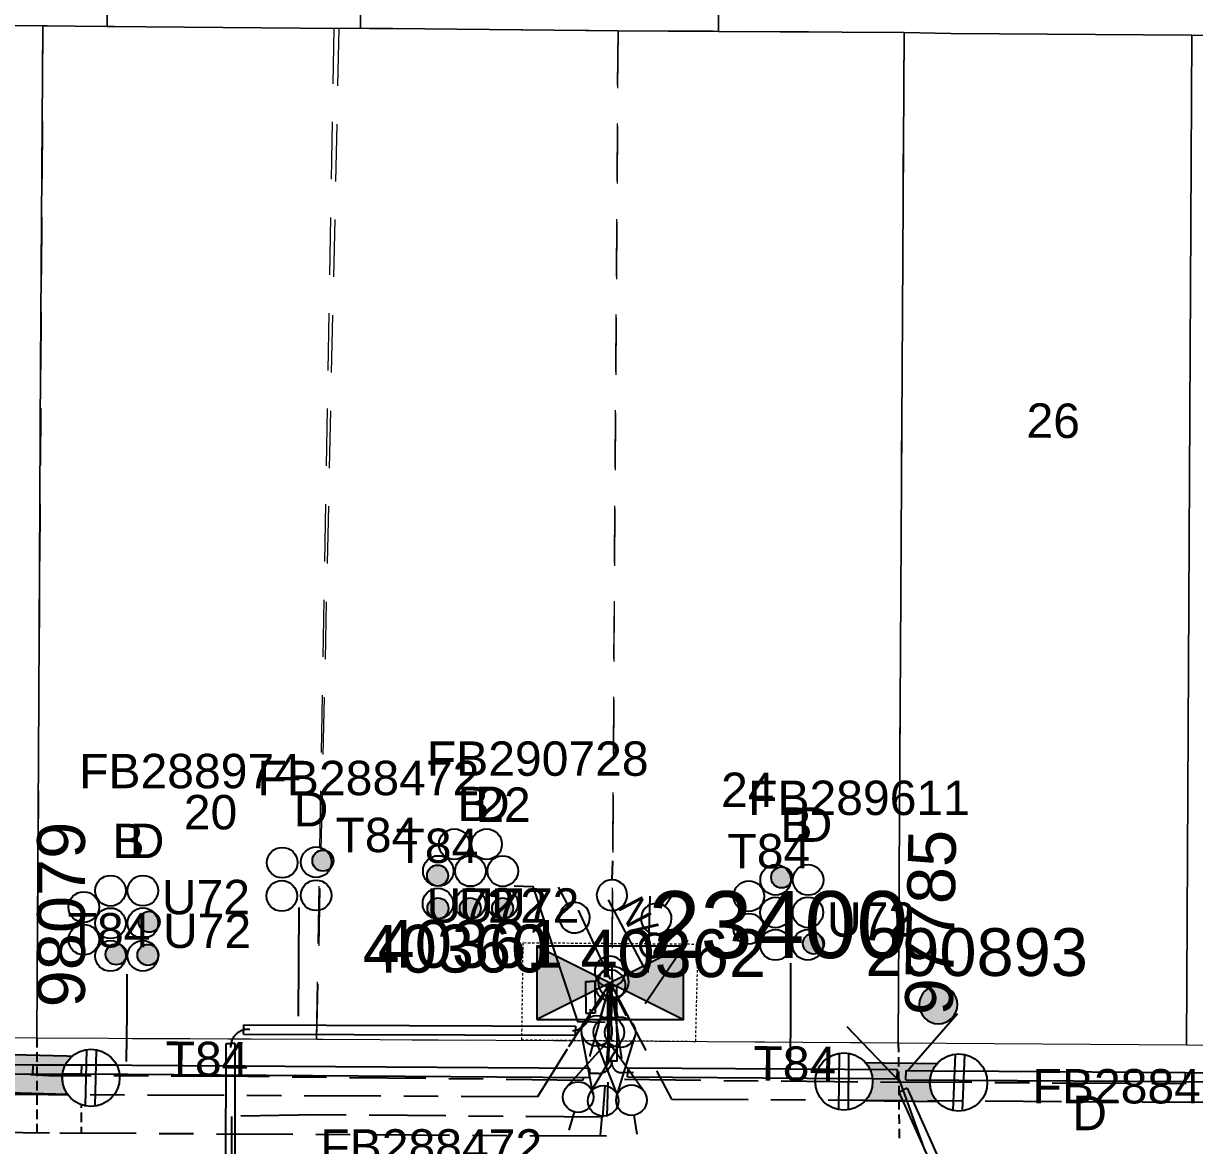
# Model space of a CAD drawing. Header units: metres. Extents: x 315403 to 316343, y 6257875 to 6258324.
# Drawn here: x 315898.1 to 315959.4, y 6258053.4 to 6258112.1 of the extents above; entities that cross this region are included whole.
import ezdxf
from ezdxf.enums import TextEntityAlignment as Align

# ---------------------------------------------------------------- set-up
doc = ezdxf.new("R2010")
doc.units = ezdxf.units.M
for name, pattern in [('Cable Exist UG', [8.2, 4, -1.2, 1.8, -1.2]), ('Dash', [5, 3, -2]), ('DASHED', [0.75, 0.5, -0.25]), ('HIDDEN', [0.375, 0.25, -0.125]), ('HIDDEN2', [0.1875, 0.125, -0.0625])]:
    doc.linetypes.add(name, pattern=pattern)
doc.layers.get('0').update_dxf_attribs({"color": 6})
for name, color, linetype, lineweight in [('Cadastre Buildings_SP_EXT', 9, 'Continuous', 5), ('Cadastre Developer_SP_EXT', 9, 'Continuous', 5), ('Cadastre Land Parcels_SP_EXT', 9, 'Continuous', 5), ('Cadastre Other Property_SP_EXT', 9, 'HIDDEN', 5)]:
    doc.layers.add(name, color=color, linetype=linetype, lineweight=lineweight)
for name, color, linetype in [('Duct_SP_EXT', 7, 'Continuous'), ('Equip_HV_EXT', 7, 'Continuous'), ('Equip_LV_EXT', 7, 'Continuous'), ('Mains_HV_EXT', 7, 'Continuous'), ('Mains_LV_EXT', 7, 'Continuous'), ('Mains_LV_SL_EXT', 7, 'Continuous'), ('Sub_SP_EXT', 7, 'Continuous'), ('SupportsOH_SP_TR_HV_LV_SL_EXT', 7, 'Continuous'), ('SupportsUG_SP_LV_EXT', 7, 'Continuous'), ('Trench_SP_EXT', 7, 'Continuous')]:
    doc.layers.add(name, color=color, linetype=linetype)
doc.layers.add('UNKNOWN_FEATURES', color=1, linetype='DASHED', plot=False)
doc.styles.add('iecARIAL', font='arial.ttf', dxfattribs={"height": 2})
doc.styles.add('POLE_LABEL', font='arial.ttf')
doc.styles.get("Standard").update_dxf_attribs({"font": 'arial.ttf'})
doc.styles.add('SWITCH_LABEL', font='arial.ttf', dxfattribs={"height": 2.5})

# ---------------------------------------------------------------- blocks, each defined once
blk = doc.blocks.new('SUB_PADMOUNT_EXT')
for points in [[(0, 0), (-3.84, 1.92), (-3.84, -1.92)], [(0, 0), (3.84, 1.92), (3.84, -1.92)]]:
    blk.add_hatch(color=256).paths.add_polyline_path(points)
for p, q in [((3.84, 1.92), (-3.84, -1.92)), ((-3.84, 1.92), (3.84, -1.92))]:
    blk.add_line(p, q)
blk.add_lwpolyline([(-3.84, -1.92), (3.84, -1.92), (3.84, 1.92), (-3.84, 1.92)], close=True)
for tag, height, flags, p in [('ASSET_NUM', 3.5, 8, (2, 2)), ('STREET_CODE', 0.2, 9, (1.5, 0)), ('OPERATING_VOLTAGE', 0.2, 9, (1.5, -0.6)), ('CONSTRUCTED_VOLTAGE', 0.2, 9, (1.5, -0.2)), ('NO_PHASES', 0.2, 9, (1.5, -0.4)), ('ORIENTATION', 0.2, 9, (1.5, -0.8)), ('OWNED_BY', 0.2, 9, (1.5, -1)), ('OPERATED_BY', 0.2, 9, (1.5, -1.2)), ('SECONDARY_VOLTAGE', 0.2, 9, (1.5, -1.6)), ('STATE', 0.2, 9, (1.5, -1.8)), ('MAINTAINED_BY', 0.2, 9, (1.5, -1.4)), ('SUBSTATION_TYPE', 0.2, 9, (1.5, -2.2)), ('USAGE', 0.2, 9, (1.5, -2.4)), ('PARENT', 0.2, 9, (1.5, -2)), ('STREETNAME', 0.2, 9, (1.5, -3)), ('LEGEND', 0.2, 9, (1.5, -2.6)), ('LOCATION', 0.2, 9, (1.5, -2.8)), ('Z', 0.2, 1, (1.5, -3.6)), ('SUBURB', 0.2, 9, (1.5, -3.2)), ('NOTES', 0.2, 9, (1.5, -3.4))]:
    blk.add_attdef(tag, text='', height=height, dxfattribs=dict(flags=flags)).set_placement(p, align=Align.MIDDLE_LEFT)
blk = doc.blocks.new('PILLAR_EXT')
blk.add_hatch(color=256).paths.add_polyline_path([(-2.475, 0.99), (-2.475, -0.99), (2.475, -0.99), (2.475, 0.99)])
blk.add_lwpolyline([(-2.475, -0.99), (2.475, -0.99), (2.475, 0.99), (-2.475, 0.99)], close=True)
at = {"style": 'iecARIAL', "flags": 8}
blk.add_attdef('ASSET_NUM', (1.5, 3.5), '', height=2.5, dxfattribs=at)
for tag, p, flags in [('OWNED_BY', (0, -0.2), 9), ('STATE', (0, -0.4), 9), ('SUPPORT_TYPE', (0, -0.6), 9), ('USAGE', (0, -0.8), 9), ('LEGEND', (0, -1), 9), ('LOCATION', (0, -1.2), 9), ('NOTES', (0, -1.4), 9), ('STREETNAME', (0, -1.8), 9), ('SUBURB', (0, -2), 1), ('PARENT', (0, -1.6), 9)]:
    blk.add_attdef(tag, p, '', height=0.2, dxfattribs=dict(flags=flags))
blk = doc.blocks.new('DUCT_EXT')
blk.add_circle((0, 0.8), 0.8)
at = {"flags": 1}
blk.add_attdef('Z', (0, 0), '', height=0.2, dxfattribs=at)
at = {"flags": 9}
for tag, p in [('DUCT_CODE', (0, 0)), ('XSECT_TYPE', (0, -0.2)), ('STATE', (0, -0.6)), ('FB_REFERENCE', (0, -0.4)), ('NOTES', (0, -0.8))]:
    blk.add_attdef(tag, text='', height=0.2, dxfattribs=at).set_placement(p, align=Align.MIDDLE_LEFT)
blk = doc.blocks.new('POLE_EXT')
blk.add_hatch(color=256).paths.add_polyline_path([(-1, 0, 1), (1, 0, 1)])
blk.add_lwpolyline([(-1, 0, 1), (1, 0, 1)], format="xyb", close=True)
for tag, height, flags, p in [('pNumber', 2.5, 8, (-17.84, 2.067)), ('OWNED_BY', 0.2, 9, (1.355, -0.4)), ('PARENT', 0.2, 9, (1.355, -0.6)), ('SPECIAL_USE', 0.2, 9, (1.355, -0.8)), ('STATE', 0.2, 9, (1.355, -1)), ('USAGE', 0.2, 9, (1.355, -1.2)), ('cLV', 0.2, 9, (1.355, -1.4)), ('hDepth', 0.2, 9, (1.355, -1.6)), ('hDia', 0.2, 9, (1.355, -1.8)), ('cHV', 0.2, 9, (1.355, -2)), ('LBRACKET', 0.2, 9, (1.355, -2.2)), ('LExisting', 0.2, 9, (1.355, -2.4)), ('LANTNUMBER', 0.2, 9, (1.355, -2.6)), ('LOther', 0.2, 9, (1.355, -2.8)), ('LRemove', 0.2, 9, (1.355, -3)), ('cLinedev', 0.2, 9, (1.355, -3.4)), ('LEGEND', 0.2, 9, (1.355, -3.2)), ('LOCATION', 0.2, 9, (1.355, -3.6)), ('pExisting', 0.2, 9, (1.355, -3.8)), ('PFNUMBER', 0.2, 9, (1.355, -4)), ('NEWPFNUMBER', 0.2, 9, (1.355, -4.2)), ('pFooting', 0.2, 9, (1.355, -4.4)), ('pNew', 0.2, 9, (1.355, -4.6)), ('pRelocate', 0.2, 9, (1.355, -5)), ('pRemove', 0.2, 9, (1.355, -5.2)), ('pReplace', 0.2, 9, (1.355, -5.4)), ('pStay', 0.2, 9, (1.355, -5.6)), ('cspan', 0.2, 9, (1.355, -6)), ('STREETNAME', 0.2, 9, (1.355, -6.2)), ('pType', 0.2, 9, (1.355, -5.8)), ('SUBURB', 0.2, 9, (1.355, -6.4)), ('NOTES', 0.2, 9, (1.355, -6.6)), ('MAINTAINED_BY', 0.2, 9, (1.355, -6.814)), ('OPERATED_BY', 0.2, 9, (1.355, -7.014))]:
    blk.add_attdef(tag, text='', height=height, dxfattribs=dict(flags=flags)).set_placement(p, align=Align.MIDDLE_LEFT)
at = {"style": 'POLE_LABEL'}
for tag, height, flags, p in [('ASSET_NUM', 2.5, 8, (2, 2)), ('STRUCTURE_PLANT_NUMBER', 0.2, 9, (1.355, 0.028)), ('STREET_CODE', 0.2, 9, (1.355, -0.2))]:
    blk.add_attdef(tag, text='', height=height, dxfattribs=dict(at, flags=flags)).set_placement(p, align=Align.MIDDLE_LEFT)
at = {"flags": 1}
blk.add_attdef('Z', (1.355, -7.328), '', height=0.2, dxfattribs=at)
blk = doc.blocks.new('LV_UG_LINKS_CLOSED_EXT')
blk.add_wipeout([(-1.056, 1.057), (-1.18, 0.916), (-1.286, 0.761), (-1.371, 0.594), (-1.435, 0.417), (-1.476, 0.234), (-1.493, 0.047), (-1.487, -0.14), (-1.458, -0.326), (-1.406, -0.506), (-1.331, -0.678), (-1.236, -0.839), (-1.121, -0.988), (-0.988, -1.12), (-0.84, -1.235), (-0.679, -1.331), (-0.506, -1.406), (-0.326, -1.458), (-0.141, -1.487), (0.047, -1.493), (0.233, -1.476), (0.416, -1.435), (0.593, -1.371), (0.76, -1.286), (0.915, -1.181), (1.056, -1.057), (1.18, -0.916), (1.286, -0.761), (1.371, -0.594), (1.435, -0.417), (1.476, -0.234), (1.493, -0.047), (1.487, 0.14), (1.458, 0.326), (1.406, 0.506), (1.331, 0.678), (1.236, 0.839), (1.121, 0.988), (0.988, 1.12), (0.84, 1.235), (0.679, 1.331), (0.506, 1.406), (0.326, 1.458), (0.141, 1.487), (-0.047, 1.493), (-0.233, 1.476), (-0.416, 1.435), (-0.593, 1.371), (-0.76, 1.286), (-0.915, 1.181)])
for p, q in [((-0.25, -1.479), (-0.25, 1.479)), ((0.25, -1.479), (0.25, 1.479))]:
    blk.add_line(p, q)
blk.add_circle((0, 0), 1.5)
at = {"flags": 9}
for tag, p in [('ACTUAL_STATUS', (0, 0)), ('OPERATING_VOLTAGE', (0, -0.6)), ('CONSTRUCTED_VOLTAGE', (0, -0.2)), ('NO_PHASES', (0, -0.4)), ('ORIENTATION', (0, -0.8)), ('STATE', (0, -1)), ('SWITCH_TYPE', (0, -1.2)), ('USAGE', (0, -1.4)), ('NOTES', (0, -1.6))]:
    blk.add_attdef(tag, text='', height=0.2, dxfattribs=at).set_placement(p, align=Align.MIDDLE_LEFT)
at = {"flags": 1}
blk.add_attdef('Z', (0, 0), '', height=0.2, dxfattribs=at)
blk = doc.blocks.new('LV_UG_DFUSE_CLOSED_EXT')
for points in [[(5.04, 0.726), (2.156, -0.717)], [(5.049, -0.707), (2.156, 0.717)], [(1, 0), (0, 0)], [(6.2, 0.013), (7.2, 0.013)]]:
    blk.add_lwpolyline(points)
for centre in [(1.8, 0), (5.4, 0.011)]:
    blk.add_circle(centre, 0.8)
at = {"flags": 9}
for tag, p in [('ACTUAL_STATUS', (0, 0)), ('OPERATING_VOLTAGE', (0, -0.6)), ('CONSTRUCTED_VOLTAGE', (0, -0.2)), ('NO_PHASES', (0, -0.4)), ('ORIENTATION', (0, -0.8)), ('STATE', (0, -1)), ('SWITCH_TYPE', (0, -1.2)), ('USAGE', (0, -1.4)), ('NOTES', (0, -1.6))]:
    blk.add_attdef(tag, text='', height=0.2, dxfattribs=at).set_placement(p, align=Align.MIDDLE_LEFT)
at = {"flags": 1}
blk.add_attdef('Z', (0, 0), '', height=0.2, dxfattribs=at)
blk = doc.blocks.new('SWG_HOLEC_SU_EXT')
blk.add_line((1.8, -2), (5.8, -2))
for points in [[(1.8, -0.8, 1), (1.8, 0.8, 1)], [(5.8, -0.8, 1), (5.8, 0.8, 1)]]:
    blk.add_lwpolyline(points, format="xyb", close=True)
for points in [[(1, 0), (0, 0)], [(6.6, 0), (7.6, 0)]]:
    blk.add_lwpolyline(points)
at = {"style": 'SWITCH_LABEL', "flags": 8}
blk.add_attdef('ASSET_NUM', text='', height=2.5, rotation=179.95437, dxfattribs=at).set_placement((-2.4, 0), align=Align.MIDDLE_LEFT)
at = {"flags": 1}
blk.add_attdef('Z', (0, 0), '', height=0.2, dxfattribs=at)
at = {"flags": 9}
for tag, p in [('ACTUAL_STATUS', (0, -0.4)), ('CONSTRUCTED_VOLTAGE', (0, -0.6)), ('OPERATING_VOLTAGE', (0, -1)), ('ORIENTATION', (0, -1.2)), ('NO_PHASES', (0, -0.8)), ('OWNED_BY', (0, -1.4)), ('STATE', (0, -1.8)), ('PARENT', (0, -1.6)), ('SWITCH_TYPE', (0, -2)), ('USAGE', (0, -2.2)), ('LOCATION', (0, -2.4)), ('STREETNAME', (0, -2.6)), ('SUBURB', (0, -2.8)), ('NOTES', (0, -3))]:
    blk.add_attdef(tag, text='', height=0.2, dxfattribs=at).set_placement(p, align=Align.MIDDLE_LEFT)
at = {"style": 'SWITCH_LABEL', "flags": 9}
blk.add_attdef('STREET_CODE', text='', height=0.2, dxfattribs=at).set_placement((0, -0.2), align=Align.MIDDLE_LEFT)
blk = doc.blocks.new('SWG_HOLEC_SU_NO_EXT')
blk.add_line((1.8, -2), (5.8, -2))
for points in [[(1.8, -0.8, 1), (1.8, 0.8, 1)], [(5.8, -0.8, 1), (5.8, 0.8, 1)]]:
    blk.add_lwpolyline(points, format="xyb", close=True)
for points in [[(1, 0), (0, 0)], [(6.6, 0), (7.6, 0)]]:
    blk.add_lwpolyline(points)
at = {"insert": (5.311, -3.639), "char_height": 1.4, "width": 3.88632, "attachment_point": 1, "rotation": 180}
blk.add_mtext('{\\fArial|b0|i0|c0|p34;N/O}', dxfattribs=at)
at = {"style": 'SWITCH_LABEL', "flags": 8}
blk.add_attdef('ASSET_NUM', text='', height=2.5, rotation=179.95437, dxfattribs=at).set_placement((-2.4, 0), align=Align.MIDDLE_LEFT)
at = {"flags": 1}
blk.add_attdef('Z', (0, 0), '', height=0.2, dxfattribs=at)
at = {"flags": 9}
for tag, p in [('ACTUAL_STATUS', (0, -0.4)), ('CONSTRUCTED_VOLTAGE', (0, -0.6)), ('OPERATING_VOLTAGE', (0, -1)), ('ORIENTATION', (0, -1.2)), ('NO_PHASES', (0, -0.8)), ('OWNED_BY', (0, -1.4)), ('STATE', (0, -1.8)), ('PARENT', (0, -1.6)), ('SWITCH_TYPE', (0, -2)), ('USAGE', (0, -2.2)), ('LOCATION', (0, -2.4)), ('STREETNAME', (0, -2.6)), ('SUBURB', (0, -2.8)), ('NOTES', (0, -3))]:
    blk.add_attdef(tag, text='', height=0.2, dxfattribs=at).set_placement(p, align=Align.MIDDLE_LEFT)
at = {"style": 'SWITCH_LABEL', "flags": 9}
blk.add_attdef('STREET_CODE', text='', height=0.2, dxfattribs=at).set_placement((0, -0.2), align=Align.MIDDLE_LEFT)
blk = doc.blocks.new('CABLE_LARGE_EXT')
h = blk.add_hatch(color=256)
edge = h.paths.add_edge_path()
edge.add_arc((0, 0.55), 0.55, 0, 360)
blk.add_circle((0, 0.55), 0.55)
at = {"flags": 1}
blk.add_attdef('Z', (0, 0), '', height=0.2, dxfattribs=at)
at = {"flags": 9}
for tag, p in [('COND_CODE', (0, 0)), ('XSECT_SIZE', (0, -0.6)), ('STATE', (0, -0.4)), ('FB_REFERENCE', (0, -0.2)), ('NOTES', (0, -0.8))]:
    blk.add_attdef(tag, text='', height=0.2, dxfattribs=at).set_placement(p, align=Align.MIDDLE_LEFT)

msp = doc.modelspace()

# ---------------------------------------------------------------- linework, layer by layer
at = {"layer": 'Cadastre Buildings_SP_EXT', "linetype": 'Continuous'}
for points in [[(315934.494, 6258111.716), (315944.21, 6258111.677), (315946.657, 6258111.621), (315959.258, 6258111.53), (315973.863, 6258111.468), (315974.174, 6258164.457), (315958.719, 6258164.548), (315947.067, 6258164.608), (315934.805, 6258164.661), (315934.494, 6258111.716)], [(315868.969, 6258112.244), (315899.154, 6258112.013), (315902.512, 6258111.99), (315902.66, 6258125.129), (315902.803, 6258138.1), (315902.946, 6258151.355), (315869.162, 6258151.904), (315869.122, 6258138.585), (315869.078, 6258125.68), (315868.969, 6258112.244)], [(315868.677, 6258062.315), (315871.659, 6258059.256), (315898.843, 6258059.063), (315898.947, 6258076.831), (315899.031, 6258094.233), (315899.154, 6258112.013), (315868.969, 6258112.244), (315868.854, 6258094.801), (315868.758, 6258076.964), (315868.677, 6258062.315)], [(315898.843, 6258059.063), (315913.787, 6258058.992), (315928.9, 6258058.912), (315943.9, 6258058.815), (315944.21, 6258111.677), (315934.494, 6258111.716), (315929.239, 6258111.762), (315915.76, 6258111.889), (315914.637, 6258111.875), (315902.512, 6258111.99), (315899.154, 6258112.013), (315899.031, 6258094.233), (315898.947, 6258076.831), (315898.843, 6258059.063)]]:
    msp.add_lwpolyline(points, close=True, dxfattribs=at)
at = {"layer": 'Cadastre Developer_SP_EXT', "linetype": 'Dash'}
for points in [[(315914.387, 6258111.876), (315899.154, 6258112.013), (315898.844, 6258059.064), (315913.474, 6258058.997), (315914.387, 6258111.876)], [(315914.637, 6258111.876), (315913.474, 6258058.997), (315928.899, 6258058.911), (315929.238, 6258111.763), (315914.637, 6258111.876)], [(315929.238, 6258111.763), (315928.899, 6258058.911), (315943.899, 6258058.815), (315944.21, 6258111.677), (315929.238, 6258111.763)]]:
    msp.add_lwpolyline(points, close=True, dxfattribs=at)
at = {"layer": 'Cadastre Land Parcels_SP_EXT', "linetype": 'Continuous'}
for points in [[(315915.926, 6258164.758), (315903.057, 6258164.665), (315902.946, 6258151.355), (315902.803, 6258138.1), (315902.66, 6258125.129), (315902.512, 6258111.99), (315914.637, 6258111.875), (315915.76, 6258111.889), (315915.926, 6258164.758)], [(315934.805, 6258164.661), (315915.926, 6258164.758), (315915.76, 6258111.889), (315929.239, 6258111.762), (315934.494, 6258111.716), (315934.805, 6258164.661)], [(315959.258, 6258111.53), (315946.657, 6258111.621), (315944.21, 6258111.677), (315943.9, 6258058.815), (315958.979, 6258058.709), (315959.258, 6258111.53)], [(315973.863, 6258111.468), (315959.258, 6258111.53), (315958.979, 6258058.709), (315980.622, 6258058.554), (315980.932, 6258111.493), (315973.863, 6258111.468)]]:
    msp.add_lwpolyline(points, close=True, dxfattribs=at)
at = {"layer": 'Cadastre Other Property_SP_EXT', "linetype": 'HIDDEN2'}
msp.add_lwpolyline([(315933.303, 6258058.883), (315933.428, 6258063.957), (315924.259, 6258064.031), (315924.192, 6258058.964), (315933.303, 6258058.883)], close=True, dxfattribs=at)
at = {"layer": 'Duct_SP_EXT'}
for p, q in [((315927.541, 6258062.01), (315927.781, 6258062.012)), ((315927.541, 6258062.01), (315927.559, 6258060.351)), ((315928.021, 6258062.015), (315927.781, 6258062.012)), ((315928.021, 6258062.015), (315928.039, 6258060.356)), ((315928.693, 6258061.773), (315928.933, 6258061.774)), ((315928.7, 6258060.891), (315928.693, 6258061.773)), ((315929.173, 6258061.776), (315928.933, 6258061.774)), ((315929.18, 6258060.894), (315929.173, 6258061.776)), ((315928.7, 6258060.891), (315928.94, 6258060.892)), ((315928.716, 6258057.843), (315928.7, 6258060.891)), ((315929.18, 6258060.894), (315928.94, 6258060.892)), ((315929.196, 6258057.845), (315929.18, 6258060.894)), ((315927.559, 6258060.351), (315927.799, 6258060.353)), ((315928.039, 6258060.356), (315927.799, 6258060.353)), ((315909.653, 6258059.264), (315909.654, 6258059.504)), ((315909.653, 6258059.264), (315927.018, 6258059.2)), ((315909.655, 6258059.744), (315909.654, 6258059.504)), ((315909.655, 6258059.744), (315927.02, 6258059.68)), ((315927.018, 6258059.2), (315927.019, 6258059.44)), ((315927.02, 6258059.68), (315927.019, 6258059.44)), ((315908.715, 6258041.801), (315908.735, 6258058.775)), ((315908.735, 6258058.775), (315908.975, 6258058.775)), ((315909.215, 6258058.775), (315908.975, 6258058.775)), ((315909.195, 6258041.801), (315909.215, 6258058.775)), ((315898.627, 6258057.152), (315869.117, 6258057.405)), ((315898.631, 6258057.632), (315869.121, 6258057.885)), ((315898.627, 6258057.152), (315898.629, 6258057.392)), ((315898.628, 6258057.632), (315898.629, 6258057.392)), ((315898.631, 6258057.632), (315898.629, 6258057.392)), ((315898.63, 6258057.152), (315898.629, 6258057.392)), ((315927.748, 6258057.456), (315927.746, 6258057.216)), ((315928.716, 6258057.843), (315928.956, 6258057.844)), ((315929.196, 6258057.845), (315928.956, 6258057.844)), ((315929.746, 6258057.507), (315929.744, 6258057.267)), ((315943.839, 6258057.408), (315943.837, 6258057.168)), ((315944.291, 6258057.354), (315944.29, 6258057.114)), ((315927.745, 6258056.976), (315927.746, 6258057.216)), ((315929.742, 6258057.027), (315929.744, 6258057.267)), ((315943.835, 6258056.928), (315943.837, 6258057.168)), ((315944.288, 6258056.874), (315944.29, 6258057.114)), ((315958.909, 6258056.775), (315958.911, 6258057.015)), ((315958.909, 6258056.775), (316018.219, 6258056.374)), ((315958.912, 6258057.255), (315958.911, 6258057.015)), ((315958.912, 6258057.255), (316018.222, 6258056.854)), ((315943.921, 6258056.23), (315944.139, 6258056.329)), ((315944.358, 6258056.427), (315944.139, 6258056.329))]:
    msp.add_line(p, q, dxfattribs=at)
for points in [[(315923.807, 6258067.014), (315924.784, 6258066.978), (315927.121, 6258059.919), (315928.559, 6258059.881)], [(315912.538, 6258065.88), (315912.503, 6258060.205)], [(315938.264, 6258062.969), (315938.254, 6258059.586), (315938.226, 6258057.475)], [(315903.543, 6258062.397), (315903.54, 6258060.366), (315903.518, 6258057.835)]]:
    msp.add_lwpolyline(points, dxfattribs=at)
at = {"layer": 'Mains_LV_EXT', "linetype": 'Cable Exist UG'}
msp.add_lwpolyline([(315928.917, 6258061.726), (315928.424, 6258054.919), (315928.424, 6258054.919), (315913.505, 6258055.036), (315913.505, 6258055.036), (315909.012, 6258054.956), (315909.053, 6258045.217), (315909.001, 6258041.435)], dxfattribs=at)
at = {"layer": 'Trench_SP_EXT', "linetype": 'Cable Exist UG'}
for points in [[(315928.852, 6258062.123), (315926.935, 6258066.244)], [(315928.919, 6258062.941), (315928.937, 6258061.468)], [(315943.991, 6258056.747), (315940.685, 6258060.202)], [(315946.993, 6258060.328), (315943.919, 6258056.807)]]:
    msp.add_lwpolyline(points, dxfattribs=at)
for points in [[(315926.852, 6258059.44, 0.41796), (315927.796, 6258060.565)], [(315908.974, 6258058.566, -0.455002), (315909.983, 6258059.503)], [(315928.908, 6258057.922), (315928.91, 6258057.761), (315928.91, 6258057.761, -0.356391), (315928.215, 6258057.207), (315928.215, 6258057.207), (315927.697, 6258057.206)], [(315928.908, 6258057.922), (315928.913, 6258057.83), (315928.913, 6258057.83, 0.475273), (315929.48, 6258057.249), (315929.48, 6258057.249), (315930.046, 6258057.265)]]:
    msp.add_lwpolyline(points, format="xyb", dxfattribs=at)
at = {"layer": 'UNKNOWN_FEATURES'}
for points in [[(315898.843, 6258059.063), (315898.831, 6258054.096)], [(315943.9, 6258058.815), (315943.946, 6258053.819)], [(315901.171, 6258057.405), (315901.149, 6258054.11)]]:
    msp.add_lwpolyline(points, dxfattribs=at)

# ---------------------------------------------------------------- block references
at = {"layer": 'Duct_SP_EXT'}
for name, p in [('DUCT_EXT', (315920.675, 6258068.397)), ('DUCT_EXT', (315922.368, 6258068.397)), ('DUCT_EXT', (315911.674, 6258067.434)), ('DUCT_EXT', (315913.452, 6258067.457)), ('CABLE_LARGE_EXT', (315913.801, 6258067.788)), ('DUCT_EXT', (315919.838, 6258066.999)), ('DUCT_EXT', (315921.517, 6258066.995)), ('DUCT_EXT', (315923.207, 6258066.994)), ('CABLE_LARGE_EXT', (315919.801, 6258067.007)), ('CABLE_LARGE_EXT', (315937.798, 6258066.911)), ('DUCT_EXT', (315911.65, 6258065.693)), ('DUCT_EXT', (315913.447, 6258065.723)), ('DUCT_EXT', (315919.82, 6258065.292)), ('DUCT_EXT', (315921.511, 6258065.292)), ('DUCT_EXT', (315923.2, 6258065.291)), ('CABLE_LARGE_EXT', (315919.82, 6258065.292)), ('CABLE_LARGE_EXT', (315921.511, 6258065.292)), ('CABLE_LARGE_EXT', (315923.2, 6258065.291)), ('CABLE_LARGE_EXT', (315904.714, 6258064.589)), ('CABLE_LARGE_EXT', (315939.465, 6258063.453)), ('CABLE_LARGE_EXT', (315902.985, 6258062.886)), ('CABLE_LARGE_EXT', (315904.649, 6258062.856))]:
    msp.add_blockref(name, p, dxfattribs=at)
for p, rotation in [((315938.284, 6258067.332), 90), ((315939.983, 6258067.33), 90), ((315903.486, 6258066.766), 90.11986964103531), ((315905.185, 6258066.77), 90.11986964103531), ((315936.884, 6258066.479), 90), ((315902.089, 6258065.911), 90.11986964103531), ((315938.28, 6258065.629), 90), ((315939.975, 6258065.63), 90), ((315903.487, 6258065.062), 90.11986964103531), ((315905.186, 6258065.066), 90.11986964103531), ((315936.879, 6258064.777), 90), ((315902.091, 6258064.207), 90.11986964103531), ((315938.274, 6258063.928), 90), ((315939.964, 6258063.931), 90), ((315903.488, 6258063.354), 90.11986964103531), ((315905.185, 6258063.36), 90.11986964103531)]:
    msp.add_blockref('DUCT_EXT', p, dxfattribs=dict(at, rotation=rotation))
at = {"layer": 'Equip_HV_EXT'}
ref = msp.add_blockref('SWG_HOLEC_SU_NO_EXT', (315929.672, 6258060.226), dxfattribs=dict(at, rotation=117.8090578215729))
ref.add_attrib('ASSET_NUM', '40362', dxfattribs={"layer": '0', "height": 2.5, "rotation": 0.17154, "style": 'SWITCH_LABEL'}).set_placement((315927.273, 6258061.476), align=Align.BOTTOM_LEFT)
ref = msp.add_blockref('SWG_HOLEC_SU_EXT', (315928.775, 6258060.734), dxfattribs=dict(at, rotation=88.55760532073701))
ref.add_attrib('ASSET_NUM', '40361', dxfattribs={"layer": '0', "height": 2.5, "style": 'SWITCH_LABEL'}).set_placement((315926.376, 6258061.984), align=Align.BOTTOM_RIGHT)
ref = msp.add_blockref('SWG_HOLEC_SU_EXT', (315927.993, 6258060.498), dxfattribs=dict(at, rotation=55.92280463537324))
ref.add_attrib('ASSET_NUM', '40360', dxfattribs={"layer": '0', "height": 2.5, "rotation": 0.14432, "style": 'SWITCH_LABEL'}).set_placement((315925.594, 6258061.748), align=Align.BOTTOM_RIGHT)
at = {"layer": 'Equip_LV_EXT'}
for p, rotation in [((315928.613, 6258061.168), 254.2036373635111), ((315928.921, 6258061.151), 264.9830599615557), ((315929.062, 6258061.134), 279.2382929907835)]:
    msp.add_blockref('LV_UG_DFUSE_CLOSED_EXT', p, dxfattribs=dict(at, rotation=rotation))
at = {"layer": 'Sub_SP_EXT'}
ref = msp.add_blockref('SUB_PADMOUNT_EXT', (315928.833, 6258061.942), dxfattribs=at)
ref.add_attrib('ASSET_NUM', '23400', dxfattribs={"layer": '0', "height": 3.5}).set_placement((315930.833, 6258062.192), align=Align.BOTTOM_LEFT)
at = {"layer": 'SupportsOH_SP_TR_HV_LV_SL_EXT'}
ref = msp.add_blockref('POLE_EXT', (315945.993, 6258060.805), dxfattribs=at)
ref.add_attrib('ASSET_NUM', '290893', dxfattribs={"layer": '0', "height": 2.5, "style": 'POLE_LABEL'}).set_placement((315947.993, 6258061.555), align=Align.BOTTOM_CENTER)
at = {"layer": 'SupportsUG_SP_LV_EXT'}
ref = msp.add_blockref('PILLAR_EXT', (315898.602, 6258057.164), dxfattribs=dict(at, rotation=358.4457988962705))
ref.add_attrib('ASSET_NUM', '98079', dxfattribs={"layer": '0', "height": 2.5, "rotation": 90, "style": 'iecARIAL'}).set_placement((315900.102, 6258060.664), align=Align.MIDDLE_LEFT)
ref = msp.add_blockref('PILLAR_EXT', (315943.991, 6258056.747), dxfattribs=dict(at, rotation=359.440389435051))
ref.add_attrib('ASSET_NUM', '97785', dxfattribs={"layer": '0', "height": 2.5, "rotation": 88.88399, "style": 'iecARIAL'}).set_placement((315945.491, 6258060.247), align=Align.MIDDLE_LEFT)

# ---------------------------------------------------------------- texts
at = {"layer": 'Cadastre Developer_SP_EXT'}
for s, p in [('24', (315934.63, 6258071.144)), ('22', (315921.875, 6258070.367)), ('20', (315906.524, 6258069.975))]:
    msp.add_text(s, height=1.8, dxfattribs=at).set_placement(p)
at = {"layer": 'Cadastre Land Parcels_SP_EXT'}
msp.add_text('26', height=1.8, rotation=359.5643, dxfattribs=at).set_placement((315950.601, 6258090.47))
at = {"layer": 'Duct_SP_EXT'}
for s, p in [('FB290728', (315919.237, 6258072.777)), ('FB288974', (315901.047, 6258072.126)), ('FB288472', (315910.381, 6258071.764)), ('B', (315920.839, 6258070.405)), ('D', (315921.755, 6258070.415)), ('FB289611', (315936.043, 6258070.725)), ('D', (315912.275, 6258070.128)), ('B', (315937.733, 6258069.323)), ('D', (315938.632, 6258069.323)), ('B', (315902.794, 6258068.47)), ('D', (315903.693, 6258068.47)), ('T84', (315914.459, 6258068.782)), ('T84', (315917.598, 6258068.217)), ('T84', (315934.961, 6258067.937)), ('U72', (315905.375, 6258065.534)), ('U72', (315919.221, 6258065.092)), ('U72', (315920.912, 6258065.092)), ('U72', (315922.602, 6258065.091)), ('U72', (315940.165, 6258064.357)), ('T84', (315900.447, 6258063.799)), ('U72', (315905.435, 6258063.769)), ('FB288472', (315950.923, 6258055.634)), ('D', (315953, 6258054.236)), ('FB288472', (315913.667, 6258052.486))]:
    msp.add_text(s, height=1.8, dxfattribs=at).set_placement(p)
at = {"layer": 'Mains_LV_EXT'}
msp.add_text('T84', height=1.8, rotation=359.56096, dxfattribs=at).set_placement((315905.566, 6258057.081))

# ---------------------------------------------------------------- next in the draw order: block references
at = {"layer": 'Equip_LV_EXT'}
for p, rotation in [((315901.667, 6258056.976), 358.5970392701019), ((315941.057, 6258056.783), 359.4860427167997), ((315947.058, 6258056.729), 177.6564305327234)]:
    msp.add_blockref('LV_UG_LINKS_CLOSED_EXT', p, dxfattribs=dict(at, rotation=rotation))

# ---------------------------------------------------------------- next in the draw order: linework, layer by layer
at = {"layer": 'Duct_SP_EXT'}
for p, q in [((315901.17, 6258057.645), (315898.628, 6258057.632)), ((315901.169, 6258057.165), (315901.171, 6258057.405)), ((315901.17, 6258057.645), (315901.171, 6258057.405)), ((315901.172, 6258057.645), (315901.171, 6258057.405)), ((315901.172, 6258057.165), (315901.171, 6258057.405)), ((315927.748, 6258057.456), (315901.172, 6258057.645)), ((315929.746, 6258057.507), (315943.839, 6258057.408)), ((315944.291, 6258057.354), (315958.912, 6258057.255)), ((315901.172, 6258057.165), (315898.63, 6258057.152)), ((315927.745, 6258056.976), (315901.169, 6258057.165)), ((315929.742, 6258057.027), (315943.835, 6258056.928)), ((315944.288, 6258056.874), (315958.909, 6258056.775)), ((315943.921, 6258056.23), (315950.716, 6258041.109)), ((315944.358, 6258056.427), (315951.154, 6258041.306))]:
    msp.add_line(p, q, dxfattribs=at)
at = {"layer": 'Mains_HV_EXT', "linetype": 'Cable Exist UG'}
for points in [[(315928.833, 6258061.942), (315928.631, 6258053.917), (315928.631, 6258053.917), (315899.506, 6258054.08), (315896.08, 6258054.124), (315896.08, 6258054.124), (315869.818, 6258054.343), (315862.899, 6258056.301)], [(315928.833, 6258061.942), (315926.574, 6258058.471), (315925.028, 6258055.986), (315925.028, 6258055.986), (315899.43, 6258056.09), (315897.881, 6258056.099), (315897.881, 6258056.099), (315869.135, 6258056.325), (315865.371, 6258057.766)], [(315928.833, 6258061.942), (315932.039, 6258055.865), (315932.039, 6258055.865), (315960.152, 6258055.697), (315960.152, 6258055.697), (315979.273, 6258055.57), (316038.747, 6258055.142), (316038.747, 6258055.142), (316078.351, 6258054.947), (316080.927, 6258052.792), (316080.927, 6258052.792), (316211.256, 6258052.136), (316211.256, 6258052.136), (316237.568, 6258051.9), (316237.397, 6258059.352)]]:
    msp.add_lwpolyline(points, dxfattribs=at)
at = {"layer": 'Mains_LV_EXT', "linetype": 'Cable Exist UG'}
for points in [[(315928.833, 6258061.942), (315927.39, 6258056.837), (315909.87, 6258057.045), (315909.87, 6258057.045), (315899.464, 6258057.086), (315898.519, 6258057.134)], [(315928.833, 6258061.942), (315929.576, 6258056.898), (315929.576, 6258056.898), (315943.991, 6258056.747)], [(315980.555, 6258056.545), (315943.883, 6258056.748)]]:
    msp.add_lwpolyline(points, dxfattribs=at)
at = {"layer": 'Mains_LV_SL_EXT', "linetype": 'Cable Exist UG'}
msp.add_lwpolyline([(315943.925, 6258056.921), (315949.786, 6258040.783), (315951.394, 6258040.817)], dxfattribs=at)

# ---------------------------------------------------------------- next in the draw order: texts
at = {"layer": 'Mains_LV_EXT'}
msp.add_text('T84', height=1.8, rotation=359.53293, dxfattribs=at).set_placement((315936.314, 6258056.838))

doc.saveas('drawing.dxf')
